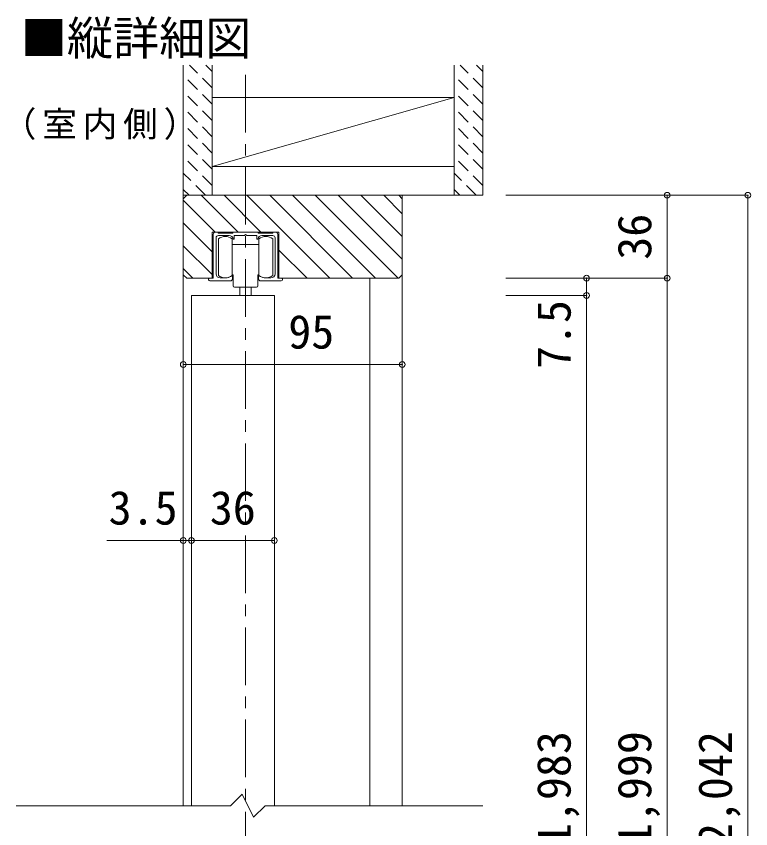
# Model space of a CAD drawing. Units: millimetres on the paper, with parts at other scales. Extents: x -197 to 281, y -138 to 137.
# Drawn here: x -5.7 to 58, y -49.1 to 21.5 of the extents above; entities that cross this region are included whole.
import ezdxf
from ezdxf.enums import TextEntityAlignment as Align

# ---------------------------------------------------------------- set-up
doc = ezdxf.new("R2010")
doc.units = ezdxf.units.MM
doc.header["$PDMODE"] = 32
doc.header["$PDSIZE"] = 0.5
doc.linetypes.add('CHAIN1', pattern=[8, 5, -1, 1, -1])
doc.linetypes.add('DASHED1', pattern=[1.8, 1.2, -0.6])
for name, color, linetype, lineweight in [('0-0_補助線', 7, 'Continuous', 9), ('0-1_通り芯', 4, 'CHAIN1', 9), ('0-3_仕上げ', 2, 'Continuous', 9), ('0-4_枠', 3, 'Continuous', 9), ('0-6_扉', 2, 'Continuous', 9), ('0-A_文字', 7, 'Continuous', 9), ('0-B_寸法', 7, 'Continuous', 9), ('0-C_ハッチ', 4, 'DASHED1', 9)]:
    doc.layers.add(name, color=color, linetype=linetype, lineweight=lineweight)
doc.styles.add('ＭＳ ゴシック', font='')
doc.styles.get('ＭＳ ゴシック').set_extended_font_data('MS Gothic')

# ---------------------------------------------------------------- blocks, each defined once
blk = doc.blocks.new('04')
at = {"layer": '0-0_補助線', "lineweight": 18}
for p, q in [((-2.585, 2.266), (-2.385, 2.266)), ((-2.385, 2.266), (-2.385, 2.246)), ((-1.085, 2.266), (1.115, 2.266)), ((-2.785, 2.066), (-2.785, -1.734)), ((-2.545, 1.766), (-2.545, -1.353)), ((-2.345, 1.966), (-1.405, 1.966)), ((-1.015, 1.646), (-1.039, 1.646)), ((-1.021, 1.646), (-1.015, 1.646)), ((-0.975, 1.966), (-0.085, 1.966)), ((-0.975, 1.686), (-0.975, 1.966)), ((-0.085, 1.966), (0.015, 2.066)), ((1.068, 1.646), (1.045, 1.646)), ((1.605, 1.966), (1.435, 1.966)), ((1.605, 1.966), (2.375, 1.966)), ((2.575, 1.766), (2.575, -1.353)), ((2.815, 2.066), (2.815, -1.734)), ((-3.185, -1.874), (-3.185, -1.794)), ((-2.785, -1.734), (-3.125, -1.734)), ((-1.305, -1.974), (-3.085, -1.974)), ((-2.185, -1.713), (-1.745, -1.713)), ((-1.105, -1.637), (-1.105, -1.774)), ((1.135, -1.637), (1.135, -1.774)), ((3.115, -1.974), (1.335, -1.974)), ((1.775, -1.713), (2.215, -1.713)), ((2.815, -1.734), (3.155, -1.734)), ((3.215, -1.794), (3.215, -1.874)), ((-0.484, -2.513), (-0.484, -2.543)), ((-0.484, -2.543), (-0.484, -3.234)), ((0.516, -2.513), (0.516, -2.543)), ((0.516, -2.543), (0.516, -3.234))]:
    blk.add_line(p, q, dxfattribs=at)
at = {"layer": '0-0_補助線'}
for p, q in [((-2.344, 1.687), (-2.344, 0.837)), ((-1.144, 1.287), (-1.144, 1.687)), ((1.176, 1.687), (1.176, 1.287)), ((2.376, 0.837), (2.376, 1.687)), ((-2.344, 1.047), (-2.344, -0.073)), ((-2.344, 0.647), (-2.344, 0.837)), ((-1.145, 1.19), (-1.045, 1.19)), ((-1.144, 1.287), (-1.144, 0.837)), ((-1.144, 0.837), (-1.144, 0.647)), ((-0.945, 1.19), (-1.045, 1.19)), ((-0.945, 1.19), (-1.045, 1.19)), ((0.015, 1.19), (-0.945, 1.19)), ((0.015, 1.19), (-0.945, 1.19)), ((0.015, 1.19), (0.975, 1.19)), ((0.015, 1.19), (0.975, 1.19)), ((0.975, 1.19), (1.075, 1.19)), ((0.975, 1.19), (1.075, 1.19)), ((1.175, 1.19), (1.075, 1.19)), ((1.176, 0.837), (1.176, 1.287)), ((1.176, 0.647), (1.176, 0.837)), ((2.376, 0.837), (2.376, 0.647)), ((-2.344, -0.473), (-2.344, 0.647)), ((-1.144, 0.647), (-1.144, -0.473)), ((1.176, -0.473), (1.176, 0.647)), ((2.376, 0.647), (2.376, -0.473)), ((-2.344, -0.663), (-2.344, -0.473)), ((-2.344, -0.663), (-2.344, -1.513)), ((-1.144, -0.473), (-1.144, -0.663)), ((-1.144, -1.113), (-1.144, -0.663)), ((1.176, -0.663), (1.176, -0.473)), ((1.176, -0.663), (1.176, -1.113)), ((2.376, -0.473), (2.376, -0.663)), ((2.376, -1.513), (2.376, -0.663)), ((-1.144, -1.513), (-1.144, -1.113)), ((1.176, -1.113), (1.176, -1.513)), ((-1.045, -1.45), (-1.145, -1.45)), ((-1.045, -1.71), (-1.045, -1.45)), ((-1.045, -1.45), (-1.045, -1.71)), ((-1.045, -2.41), (-1.045, -1.71)), ((1.075, -1.45), (1.175, -1.45)), ((1.075, -1.71), (1.075, -1.45)), ((1.075, -1.45), (1.075, -1.71)), ((1.075, -2.41), (1.075, -1.71)), ((-0.945, -2.51), (-0.585, -2.51)), ((-0.585, -2.51), (0.015, -2.51)), ((-0.485, -2.51), (0.015, -2.51)), ((0.515, -2.51), (0.015, -2.51)), ((0.615, -2.51), (0.015, -2.51)), ((0.975, -2.51), (0.615, -2.51))]:
    blk.add_line(p, q, dxfattribs=at)
at = {"layer": '0-0_補助線', "lineweight": 18}
for points in [[(-2.325, 2.186), (-1.085, 2.186), (-1.085, 2.266)], [(1.115, 2.266), (1.115, 2.186), (2.355, 2.186)], [(2.415, 2.246), (2.415, 2.266), (2.615, 2.266)], [(0.015, 2.066), (0.115, 1.966), (1.005, 1.966), (1.005, 1.686)]]:
    blk.add_lwpolyline(points, dxfattribs=at)
for centre, radius, start, end in [((-2.585, 2.066), 0.2, 90, 180), ((-2.325, 2.246), 0.06, 180, 270), ((2.355, 2.246), 0.06, 270, 0), ((2.615, 2.066), 0.2, 0, 90), ((-2.345, 1.766), 0.2, 90, 180), ((-1.405, 1.616), 0.35, 7.76643, 90), ((-1.039, 1.666), 0.02, 187.76643, 270), ((-1.015, 1.686), 0.04, 270, 0), ((1.045, 1.686), 0.04, 180, 270), ((1.068, 1.666), 0.02, 270, 352.23357), ((1.435, 1.616), 0.35, 90, 172.23357), ((2.375, 1.766), 0.2, 0, 90), ((-2.185, -1.353), 0.36, 180, 270), ((2.215, -1.353), 0.36, 270, 0), ((-3.125, -1.794), 0.06, 90, 180), ((-3.085, -1.874), 0.1, 180, 270), ((-1.745, -0.713), 1, 270, 301.23293), ((-1.305, -1.774), 0.2, 270, 0), ((-1.185, -1.637), 0.08, 0, 121.23293), ((1.215, -1.637), 0.08, 58.76707, 180), ((1.335, -1.774), 0.2, 180, 270), ((1.775, -0.713), 1, 238.76707, 270), ((3.115, -1.874), 0.1, 270, 0), ((3.155, -1.794), 0.06, 0, 90)]:
    blk.add_arc(centre, radius, start, end, dxfattribs=at)
at = {"layer": '0-0_補助線'}
for centre, radius, start, end in [((-1.744, 0.887), 1, 53.1301, 126.8699), ((1.776, 0.887), 1, 53.1301, 126.8699), ((-1.744, -0.713), 1, 233.1301, 306.8699), ((1.776, -0.713), 1, 233.1301, 306.8699), ((-0.945, -2.41), 0.1, 180, 270), ((0.975, -2.41), 0.1, 270, 0)]:
    blk.add_arc(centre, radius, start, end, dxfattribs=at)

msp = doc.modelspace()

# ---------------------------------------------------------------- linework, layer by layer
at = {"layer": '0-1_通り芯'}
msp.add_line((14.199, -108.6), (14.199, 17.25), dxfattribs=at)
at = {"layer": '0-3_仕上げ'}
for p, q in [((8.799, 5.95), (8.799, 17.25)), ((11.299, 5.95), (11.299, 17.25)), ((32.299, 5.95), (32.299, 17.25)), ((34.799, 5.95), (34.799, 17.25)), ((11.299, 14.45), (32.299, 14.45)), ((11.299, 8.45), (32.299, 8.45)), ((8.799, 5.95), (34.799, 5.95))]:
    msp.add_line(p, q, dxfattribs=at)
at = {"layer": '0-3_仕上げ', "color": 7}
msp.add_line((32.299, 14.45), (11.299, 8.45), dxfattribs=at)
at = {"layer": '0-4_枠', "color": 4}
for p, q in [((8.799, -47.077), (8.799, 5.95)), ((27.799, -47.077), (27.799, 5.95)), ((24.999, -47.077), (24.999, -1.25))]:
    msp.add_line(p, q, dxfattribs=at)
at = {"layer": '0-4_枠'}
for p, q in [((9.099, 5.95), (8.799, 5.65)), ((8.799, 5.65), (8.799, -0.95)), ((27.499, 5.95), (9.099, 5.95)), ((11.299, 2.75), (17.099, 2.75)), ((8.799, -0.95), (9.099, -1.25))]:
    msp.add_line(p, q, dxfattribs=at)
for points in [[(27.499, -1.25), (27.799, -0.95), (27.799, 5.65), (27.499, 5.95)], [(9.099, -1.25), (11.299, -1.25), (11.299, 2.75)], [(17.099, 2.75), (17.099, -1.25), (27.499, -1.25)]]:
    msp.add_lwpolyline(points, dxfattribs=at)
at = {"layer": '0-6_扉', "color": 6}
for p, q in [((9.499, -2.75), (16.699, -2.75)), ((9.499, -47.077), (9.499, -2.75)), ((16.699, -47.077), (16.699, -2.75))]:
    msp.add_line(p, q, dxfattribs=at)
at = {"layer": '0-6_扉'}
for p, q in [((12.899, -47.077), (-5.701, -47.077)), ((34.799, -47.077), (15.899, -47.077))]:
    msp.add_line(p, q, dxfattribs=at)
msp.add_lwpolyline([(15.899, -47.077), (14.899, -48.077), (13.899, -46.077), (12.899, -47.077)], dxfattribs=at)
at = {"layer": '0-B_寸法', "color": 4}
for p, q in [((50.799, 5.95), (36.799, 5.95)), ((57.799, 5.95), (50.799, 5.95)), ((50.799, -1.25), (50.799, 5.95)), ((57.799, -105), (57.799, 5.95)), ((50.799, -1.25), (36.799, -1.25)), ((43.799, -1.25), (43.799, -2.75)), ((50.799, -1.25), (50.799, -103.6)), ((43.799, -2.75), (36.799, -2.75)), ((43.799, -2.75), (43.799, -101.9)), ((8.799, -8.75), (8.799, -3.75)), ((27.799, -8.75), (27.799, -3.75)), ((8.799, -8.75), (27.799, -8.75)), ((9.499, -24.038), (2.156, -24.038)), ((9.499, -24.038), (16.699, -24.038))]:
    msp.add_line(p, q, dxfattribs=at)
at = {"layer": '0-B_寸法'}
for p in [(50.799, 5.95), (57.799, 5.95), (43.799, -1.25), (50.799, -1.25), (43.799, -2.75), (8.799, -8.75), (27.799, -8.75), (8.799, -24.038), (9.499, -24.038), (16.699, -24.038)]:
    msp.add_point(p, dxfattribs=at)
at = {"layer": '0-C_ハッチ'}
for p, q in [((11.299, 15.277), (9.325, 17.25)), ((11.299, 16.691), (10.739, 17.25)), ((34.799, 15.277), (32.825, 17.25)), ((34.799, 16.691), (34.239, 17.25)), ((11.299, 13.862), (8.799, 16.362)), ((34.799, 13.862), (32.299, 16.362)), ((11.299, 12.448), (8.799, 14.948)), ((34.799, 12.448), (32.299, 14.948)), ((11.299, 11.034), (8.799, 13.534)), ((34.799, 11.034), (32.299, 13.534)), ((11.299, 9.62), (8.799, 12.12)), ((34.799, 9.62), (32.299, 12.12)), ((11.299, 8.206), (8.799, 10.706)), ((34.799, 8.206), (32.299, 10.706)), ((11.299, 6.791), (8.799, 9.291)), ((34.799, 6.791), (32.299, 9.291)), ((10.726, 5.95), (8.799, 7.877)), ((34.226, 5.95), (32.299, 7.877)), ((9.312, 5.95), (8.799, 6.463)), ((32.812, 5.95), (32.299, 6.463))]:
    msp.add_line(p, q, dxfattribs=at)
at = {"layer": '0-C_ハッチ', "linetype": 'Continuous'}
for p, q in [((13.555, 2.75), (10.355, 5.95)), ((15.535, 2.75), (12.335, 5.95)), ((21.514, -1.25), (14.314, 5.95)), ((23.494, -1.25), (16.294, 5.95)), ((25.474, -1.25), (18.274, 5.95)), ((27.454, -1.25), (20.254, 5.95)), ((27.799, 0.385), (22.234, 5.95)), ((27.799, 2.365), (24.214, 5.95)), ((27.799, 4.345), (26.194, 5.95)), ((11.575, 2.75), (8.799, 5.526)), ((11.299, 1.046), (8.799, 3.546)), ((11.299, -0.934), (8.799, 1.566)), ((19.535, -1.25), (17.099, 1.186)), ((9.635, -1.25), (8.799, -0.414))]:
    msp.add_line(p, q, dxfattribs=at)

# ---------------------------------------------------------------- block references
at = {"layer": '0-0_補助線'}
msp.add_blockref('04', (14.184, 0.484), dxfattribs=at)

# ---------------------------------------------------------------- texts
at = {"layer": '0-A_文字', "style": 'ＭＳ ゴシック'}
msp.add_text('■縦詳細図', height=2.933, dxfattribs=at).set_placement((-5.301, 17.25), align=Align.BOTTOM_LEFT)
at = {"layer": '0-A_文字', "insert": (-6.951, 10.75), "char_height": 2.199, "attachment_point": 7, "style": 'ＭＳ ゴシック'}
msp.add_mtext('\\T1.17;（室内側）', dxfattribs=at)
at = {"layer": '0-B_寸法', "style": 'ＭＳ ゴシック'}
for s, p in [('36', (50.299, 0.35)), ('7.5', (43.299, -9.144)), ('ＤＨ＝1,983', (43.299, -62.577)), ('枠内＝1,999', (50.299, -62.577)), ('枠外＝2,042', (57.299, -62.577))]:
    msp.add_text(s, height=2.933, rotation=90, dxfattribs=at).set_placement(p, align=Align.BOTTOM_LEFT)
for s, p in [('95', (17.908, -8.25)), ('3.5', (2.315, -23.538)), ('36', (11.099, -23.538))]:
    msp.add_text(s, height=2.933, dxfattribs=at).set_placement(p, align=Align.BOTTOM_LEFT)

doc.saveas('drawing.dxf')
